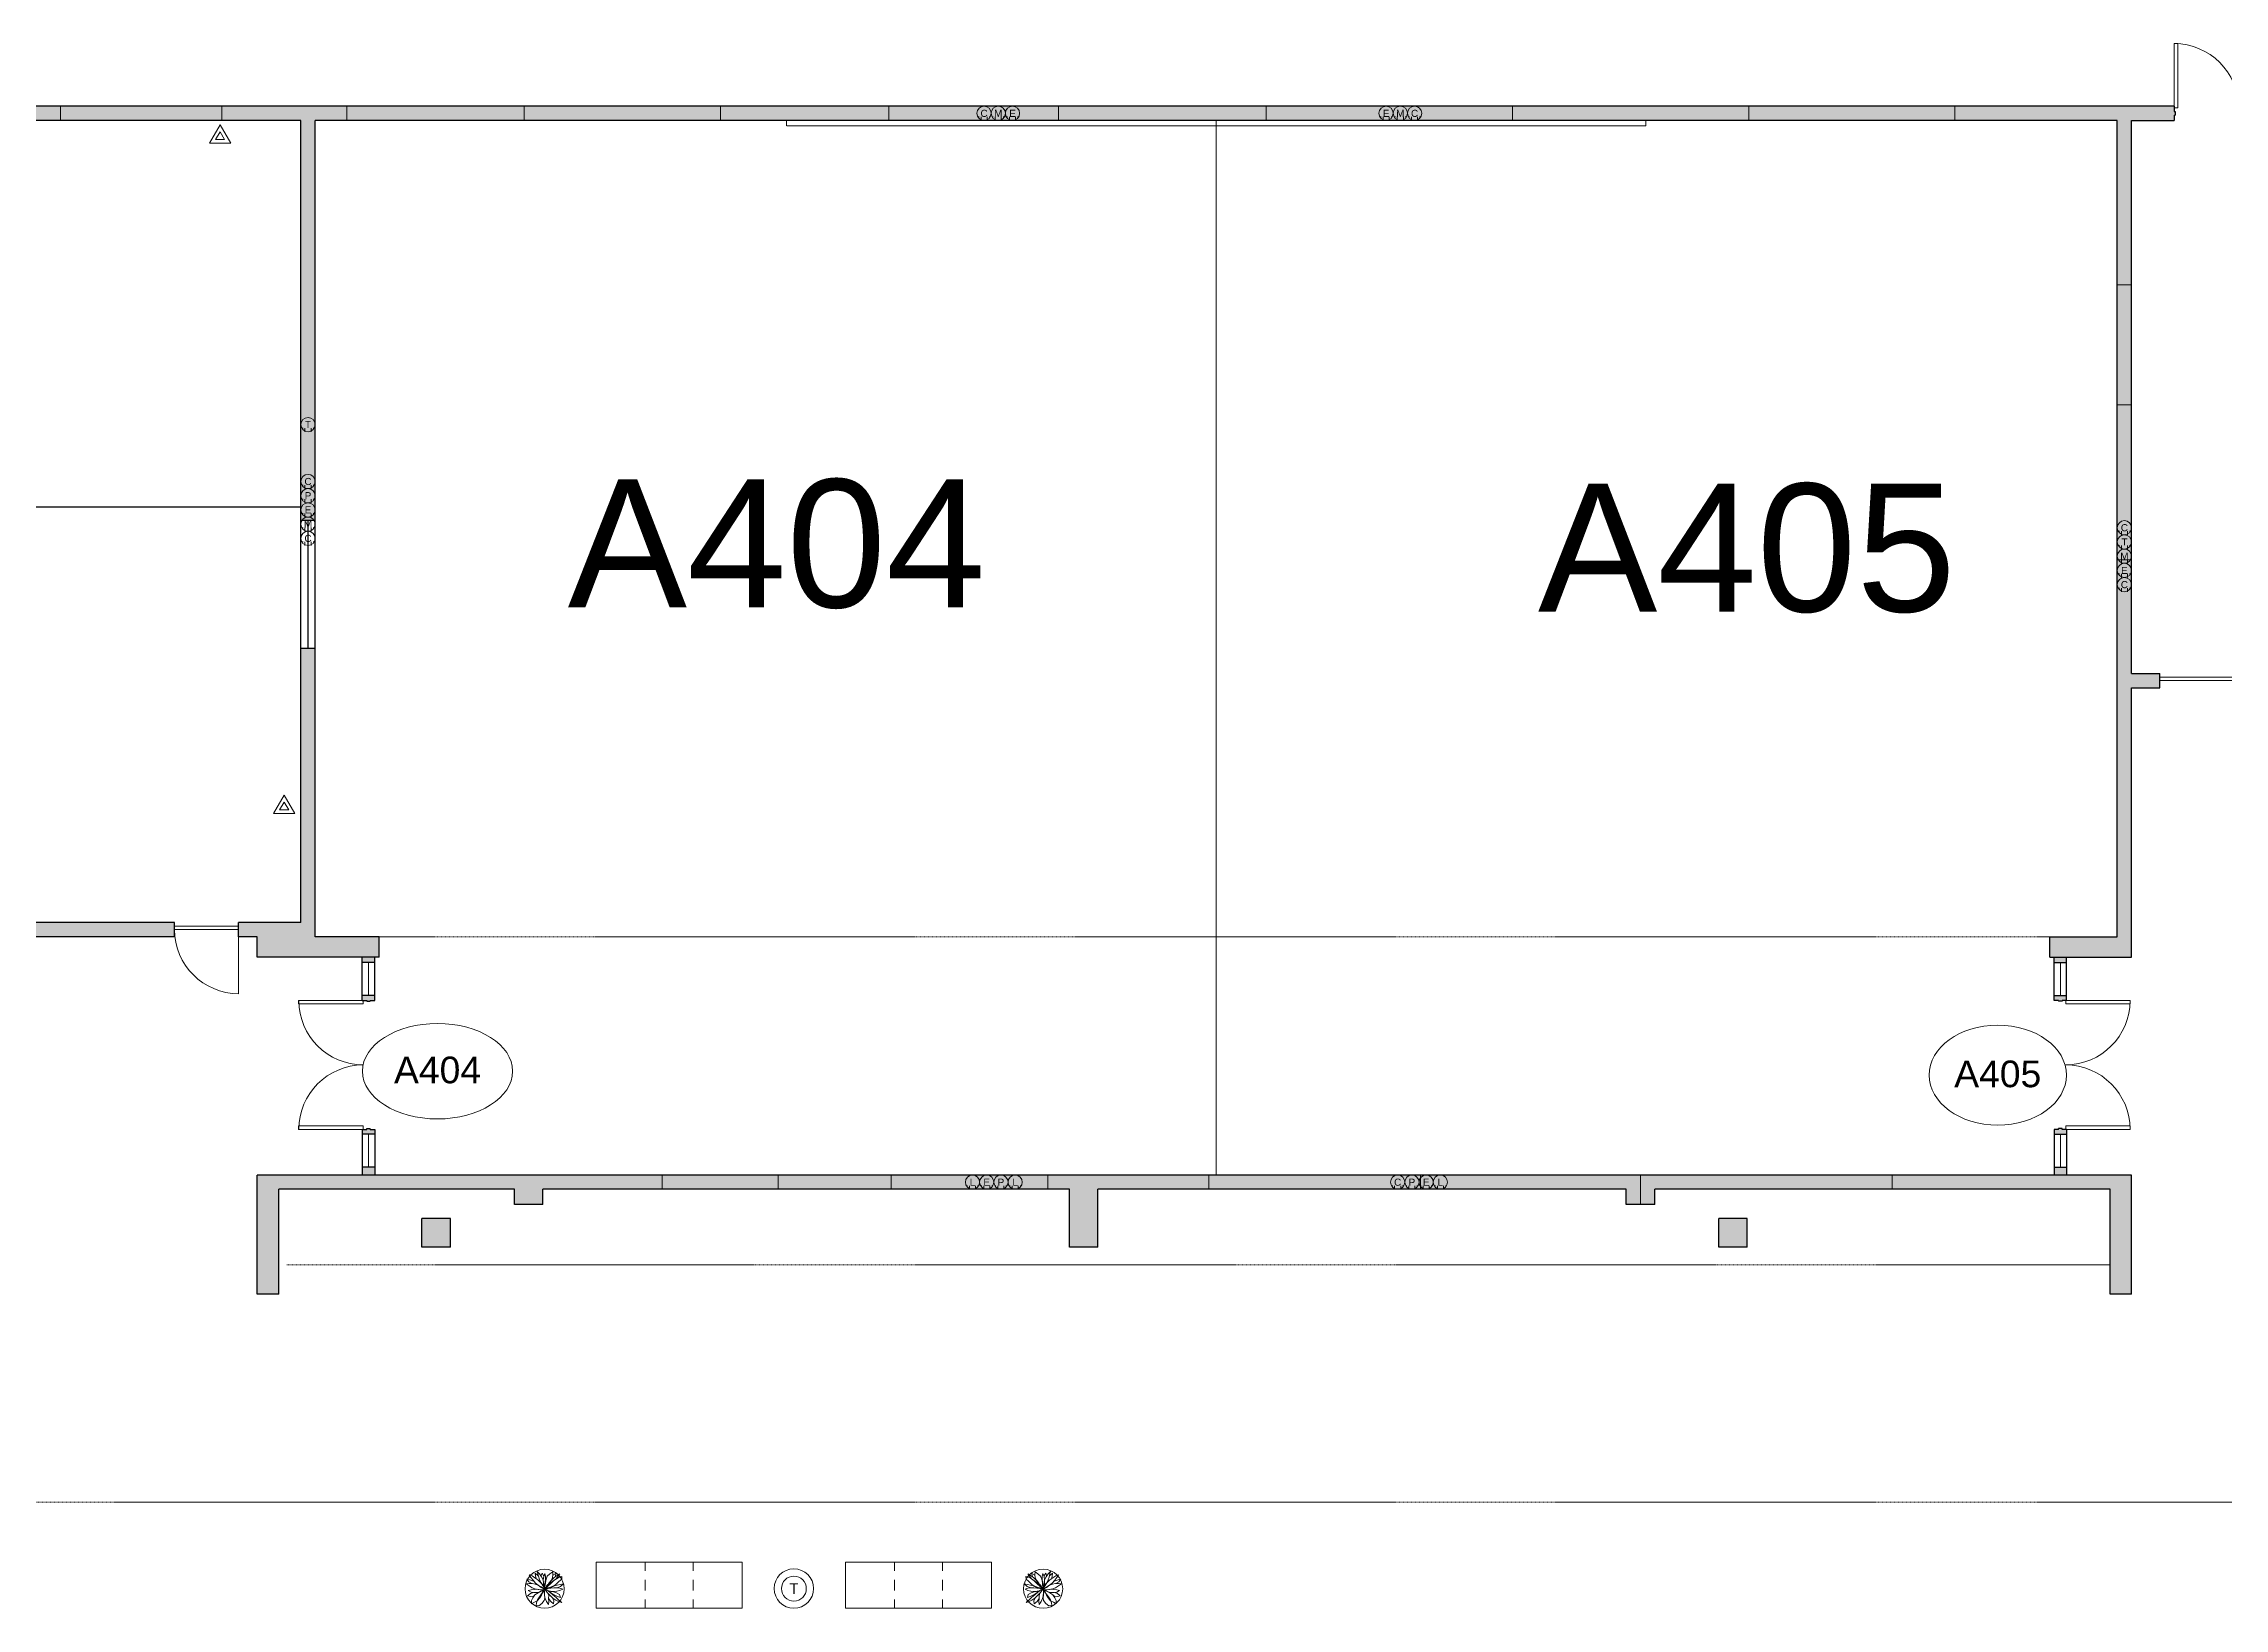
# Model space of a CAD drawing. Header units: inches. Extents: x -68 to 10561, y -2 to 2943.
# Drawn here: x 6378 to 7604, y 2047 to 2927 of the extents above; entities that cross this region are included whole.
import ezdxf
from ezdxf.enums import TextEntityAlignment as Align

# ---------------------------------------------------------------- set-up
doc = ezdxf.new("R2010")
doc.units = ezdxf.units.IN
doc.header["$MEASUREMENT"] = 0
doc.linetypes.add('DASHED', pattern=[0.75, 0.5, -0.25])
doc.linetypes.add('HIDDEN', pattern=[0.375, 0.25, -0.125])
doc.layers.get('0').update_dxf_attribs({"linetype": 'CONTINUOUS', "lineweight": 5})
for name, color, linetype, lineweight in [('1_A-ANNO-TEXT-MRMS-LG', 7, 'CONTINUOUS', 5), ('1_A-ANNO-TEXT-MRMS-SM', 1, 'CONTINUOUS', 5), ('1_A-CLNG-SUSP', 15, 'DASHED', 5), ('1_A-COLS-HTCH', 8, 'CONTINUOUS', 5), ('1_A-DOOR-SWNG', 124, 'CONTINUOUS', 5), ('1_A-FURN-CHAR', 35, 'CONTINUOUS', 5), ('1_A-FURN-PLNT', 73, 'CONTINUOUS', 5), ('1_A-GLAZ-FULL', 123, 'CONTINUOUS', 5), ('1_A-WALL-FULL', 7, 'CONTINUOUS', 25), ('1_A-WALL-HTCH', 8, 'HIDDEN', 5), ('1_A-WALL-MOVE-0405', 7, 'CONTINUOUS', 5), ('1_E-WALL', 8, 'CONTINUOUS', 5), ('1_F-PROT-EQPM-EXT', 1, 'CONTINUOUS', 5), ('RoomLayer1', 1, 'CONTINUOUS', 5)]:
    doc.layers.add(name, color=color, linetype=linetype, lineweight=lineweight)
doc.layers.add('1_A-CLNG-WTRK', color=15, linetype='HIDDEN', lineweight=5, plot=False)
doc.styles.add('HELV-H', font='')
doc.styles.add('HELV-M', font='swissel.ttf')
doc.styles.get("Standard").update_dxf_attribs({"font": 'swissl.ttf', "height": 36})
doc.styles.get('HELV-H').set_extended_font_data('Swis721 Hv BT')

# ---------------------------------------------------------------- blocks, each defined once
blk = doc.blocks.new('WBOX')
for p, q in [((-3.5, -6), (-2.8, -6)), ((-1.7, -8), (-1.7, -6)), ((1.7, -8), (1.7, -6)), ((2.8, -6), (3.5, -6))]:
    blk.add_line(p, q)
blk.add_circle((0, -4), 4)
at = {"flags": 8}
blk.add_attdef('X', text='', height=4, dxfattribs=at).set_placement((0, -6), align=Align.CENTER)
blk = doc.blocks.new('FEXT-SYM')
for p, q in [((-3, 0), (0, 5.2)), ((-3, 0), (3, 0)), ((-1.27, 1), (0, 3.2)), ((-1.27, 1), (1.27, 1)), ((3, 0), (0, 5.2)), ((1.27, 1), (0, 3.2))]:
    blk.add_line(p, q)
blk = doc.blocks.new('F_CC_BENCH82')
for p, q in [((-41, 26), (41, 26)), ((-41, 0), (-41, 26)), ((-13.5, 21), (-13.5, 26)), ((13.5, 21), (13.5, 26)), ((41, 0), (41, 26)), ((-13.5, 10), (-13.5, 16)), ((13.5, 10), (13.5, 16)), ((-41, 0), (41, 0)), ((-13.5, 0), (-13.5, 5)), ((13.5, 0), (13.5, 5))]:
    blk.add_line(p, q)
blk = doc.blocks.new('F_CC_TRASH22')
for radius in [11.1, 7]:
    blk.add_circle((0, 0), radius)
blk.add_text('T', height=6).set_placement((0, 0), align=Align.MIDDLE_CENTER)
blk = doc.blocks.new('PLNT3')
at = {"linetype": 'Continuous'}
for p, q in [((-3.3, 27.5), (-0.2, 26.7)), ((-1.2, 24.3), (-3.3, 27.5)), ((-0.8, 32.3), (2.4, 31)), ((1.1, 29.2), (-0.8, 32.3)), ((-0.2, 26.7), (2.9, 25.6)), ((3.6, 26.1), (1.1, 29.2)), ((2.4, 31), (5.6, 28.8)), ((2.9, 25.6), (4.7, 24.7)), ((6.4, 22.8), (3.6, 26.1)), ((5.6, 28.8), (9, 26.5)), ((5.9, 34), (9, 31.5)), ((6.4, 30.8), (5.9, 34)), ((7.3, 27.5), (6.4, 30.8)), ((7.8, 36.3), (10.8, 33.2)), ((9, 33.2), (7.8, 36.3)), ((9.9, 29.8), (9, 33.2)), ((9, 31.5), (9.5, 30.7)), ((9, 26.5), (15.3, 20.1)), ((10.8, 26.5), (9.9, 29.8)), ((10.8, 33.2), (13.1, 30)), ((12.6, 23.3), (10.8, 26.5)), ((12.5, 30.8), (13.7, 34)), ((13.1, 30), (15, 26.7)), ((13.7, 34), (15.7, 30.8)), ((14.9, 26.8), (15.6, 30.2)), ((15.2, 23.3), (14.9, 26.8)), ((15, 26.7), (15.3, 23.3)), ((15.6, 30.2), (16.8, 33.6)), ((15.7, 30.8), (15.7, 30.7)), ((16.8, 33.6), (17.6, 30.5)), ((17.5, 27.3), (17.1, 24)), ((17.4, 23.6), (18.2, 27.2)), ((17.6, 30.5), (17.5, 27.3)), ((18.2, 27.2), (19.5, 30.7)), ((19.5, 30.7), (22.6, 33.3)), ((24.2, 26.1), (21.5, 22.8)), ((22.1, 23), (24.3, 26.1)), ((22.6, 33.3), (25.7, 35.5)), ((26.1, 25.6), (23.1, 22.5)), ((23.5, 22.5), (26.5, 25.6)), ((25.6, 29.2), (24.2, 26.1)), ((24.3, 26.1), (27.5, 29.2)), ((26, 32.3), (25.6, 29.2)), ((25.7, 35.5), (26, 32.3)), ((25.8, 32), (29.1, 33.8)), ((29.1, 27.3), (26.1, 25.6)), ((26.5, 25.6), (29.8, 27.8)), ((27.5, 29.2), (30.6, 31.6)), ((28.8, 30.7), (28.7, 30.5)), ((29.1, 33.8), (28.8, 30.7)), ((31.6, 30.3), (29.1, 27.3)), ((32.6, 24.9), (29.1, 21.3)), ((29.8, 27.8), (32.9, 29.7)), ((30.6, 31.6), (33.7, 33.5)), ((33.7, 33.5), (31.6, 30.3)), ((35.8, 27.3), (32.6, 24.9)), ((32.9, 29.7), (36.1, 30.5)), ((36.1, 30.5), (35.8, 27.3)), ((-0.8, 22.5), (-4, 22.2)), ((-4, 22.2), (-0.8, 19.7)), ((0.6, 11.3), (-2.6, 8.7)), ((-2.6, 8.7), (0.6, 7.8)), ((1.3, 15.5), (-1.9, 14.7)), ((-1.9, 14.7), (1.3, 12.6)), ((-1.1, 24.2), (-1.2, 24.3)), ((2.2, 22.5), (-1.1, 24.2)), ((2.5, 22.5), (-0.8, 22.5)), ((-0.8, 19.7), (2.5, 17.5)), ((3.9, 12.3), (0.6, 11.3)), ((0.6, 7.8), (3.7, 8.3)), ((4.7, 15.8), (1.3, 15.5)), ((1.3, 12.6), (4.7, 12.3)), ((3.4, 6.5), (1.8, 3.2)), ((1.8, 3.2), (1.9, -0.2)), ((1.9, -0.2), (5.1, 1.5)), ((5.9, 21.7), (2.5, 22.5)), ((2.5, 17.5), (5.6, 16.5)), ((5.6, 9.8), (3.4, 6.5)), ((3.7, 8.3), (5.1, 9)), ((8.2, 16), (4.7, 15.8)), ((4.7, 12.3), (8.2, 12.5)), ((5.1, 1.5), (8.2, 3)), ((5.6, 16.5), (9.3, 15.6)), ((9.2, 12), (5.6, 9.8)), ((9.3, 20.6), (5.9, 21.7)), ((9.5, 20.6), (6.4, 22.8)), ((7.3, 0.9), (6.9, -2.3)), ((8.4, 4.2), (7.3, 0.9)), ((11.9, 15.5), (8.2, 16)), ((8.2, 12.5), (11.4, 13.3)), ((8.2, 3), (11.1, 6.2)), ((10.7, 7.5), (8.4, 4.2)), ((12.5, 13.8), (9.2, 12)), ((12.6, 18.8), (9.3, 20.6)), ((9.3, 15.6), (12.6, 15.3)), ((12.7, 18), (9.5, 20.6)), ((10, -2.7), (13.4, 0)), ((13, 10.8), (10.7, 7.5)), ((11.1, 6.2), (12.9, 9.5)), ((11.4, 13.3), (14.6, 14.5)), ((15.2, 15.3), (11.9, 15.5)), ((15.9, 15.5), (12.5, 13.8)), ((14.4, 20.1), (12.6, 23.3)), ((16.1, 16), (12.6, 18.8)), ((12.6, 15.3), (15.9, 15.6)), ((16.1, 16.3), (12.7, 18)), ((12.9, 9.5), (14.4, 12.5)), ((14.9, 14.2), (13, 10.8)), ((13.4, 0), (16, 3.2)), ((16.7, 16.9), (14.4, 20.1)), ((14.4, 12.5), (16, 15.6)), ((14.6, 14.5), (15.2, 14.8)), ((15.3, 19.5), (15.2, 23.3)), ((15.3, 23.3), (15.9, 20.1)), ((15.3, 20.1), (16.4, 17)), ((16.4, 16.2), (15.3, 19.5)), ((15.9, 17.5), (15.5, 16.5)), ((16.5, 20.6), (15.9, 17.5)), ((15.9, 20.1), (16, 17)), ((15.9, 15.6), (16.3, 15.8)), ((15.9, 13), (16.4, 15.6)), ((16.3, 9.6), (15.9, 13)), ((16, 3.2), (16.7, 6.4)), ((16.1, 17), (17.2, 20.5)), ((16.1, 15.6), (16.3, 12.2)), ((19.4, 19.5), (16.3, 16.7)), ((16.3, 12.2), (16.5, 8.7)), ((16.7, 6.4), (16.3, 9.6)), ((18.3, 17.2), (16.4, 16.5)), ((16.4, 17), (16.4, 16.9)), ((17.1, 24), (16.5, 20.6)), ((16.5, 8.7), (17.1, 5.5)), ((16.7, 16.5), (20, 19.3)), ((16.7, 16.2), (20.4, 16.7)), ((17.6, 15), (16.7, 16.3)), ((17.8, 15.6), (16.8, 16.2)), ((17.1, 17), (19, 20.1)), ((17.1, 16.3), (20.5, 17.2)), ((19.1, 15.5), (17.1, 16.3)), ((17.1, 15.6), (19.5, 12.3)), ((17.1, 5.5), (18.6, 2.1)), ((17.2, 20.5), (17.4, 23.6)), ((17.4, 16.3), (17.2, 16.3)), ((20.5, 17.2), (17.4, 16.3)), ((19.8, 12), (17.6, 15)), ((19.7, 20.1), (17.8, 17.5)), ((20.9, 14.3), (17.8, 15.6)), ((22.1, 18.1), (18.3, 17.2)), ((18.6, 2.1), (21, -1)), ((19, 20.1), (22.1, 23)), ((22.4, 12.8), (19.1, 15.5)), ((21.5, 22.8), (19.4, 19.5)), ((19.5, 12.3), (22.6, 9.2)), ((23.1, 22.5), (19.7, 20.1)), ((21.2, 8.9), (19.8, 12)), ((20, 19.3), (23.5, 22.5)), ((20.4, 16.7), (23.6, 17.2)), ((20.5, 17.2), (23.9, 18)), ((23.6, 17.3), (20.5, 17.2)), ((24.1, 13.5), (20.9, 14.3)), ((21, 5.5), (21.2, 8.9)), ((21, 5.7), (23.4, 2.3)), ((21.3, 2), (21, 5.5)), ((21, -1), (21.3, 2)), ((21.3, 13.8), (24.7, 11.3)), ((23.1, 13.7), (21.7, 13.8)), ((26, 19.5), (22.1, 18.1)), ((25.8, 9.8), (22.4, 12.8)), ((22.6, 9.2), (26, 6)), ((26.5, 13), (23.1, 13.7)), ((23.4, 2.3), (26.5, -0.2)), ((27.1, 17.6), (23.6, 17.3)), ((23.6, 17.2), (27.3, 17.5)), ((23.9, 18), (27.6, 19.8)), ((27.2, 13.5), (24.1, 13.5)), ((24.7, 11.3), (28, 9.3)), ((25.6, 6.2), (25.1, 6.7)), ((26.9, 3), (25.6, 6.2)), ((29.2, 7), (25.8, 9.8)), ((29.1, 21.3), (26, 19.5)), ((26, 6), (29.1, 3.8)), ((29.9, 12), (26.5, 13)), ((26.5, -0.2), (26.9, 3)), ((31.3, 18.1), (27.1, 17.6)), ((30.3, 13.8), (27.2, 13.5)), ((27.3, 17.5), (30.6, 17.5)), ((27.6, 19.8), (30.7, 20.6)), ((28, 9.3), (31.1, 7.8)), ((29.1, 3.8), (32.2, 2.1)), ((32.6, 3.8), (29.2, 7)), ((33.3, 10.1), (29.9, 12)), ((33.6, 14.8), (30.3, 13.8)), ((30.6, 17.5), (33.7, 17.2)), ((30.7, 20.6), (34, 21.5)), ((31.1, 7.8), (34.3, 6.8)), ((34.4, 19), (31.3, 18.1)), ((32.2, 2.1), (35.8, 1.3)), ((35.8, 1.3), (32.6, 3.8)), ((34.3, 6.8), (33.3, 10.1)), ((36.9, 16), (33.6, 14.8)), ((33.7, 17.2), (36.9, 16)), ((34, 21.5), (37.8, 22.2)), ((37.8, 22.2), (34.4, 19)), ((6.9, -2.3), (10, -2.7))]:
    blk.add_line(p, q, dxfattribs=at)
blk = doc.blocks.new('F_CC_PLNTR22')
blk.add_circle((0, 0), 11)
at = {"xscale": 0.5, "yscale": 0.5, "zscale": 0.5}
blk.add_blockref('PLNT3', (-8.3, -8.3), dxfattribs=at)

msp = doc.modelspace()

# ---------------------------------------------------------------- hatches: boundary and pattern name
at = {"layer": '1_A-COLS-HTCH'}
h = msp.add_hatch(color=256, dxfattribs=at)
h.paths.add_polyline_path([(7335.8, 2266.3), (7319.8, 2266.3), (7319.8, 2250.3), (7335.8, 2250.3)])
h.paths.add_polyline_path([(6606.8, 2266.3), (6590.8, 2266.3), (6590.8, 2250.3), (6606.8, 2250.3)])
at = {"layer": '1_A-WALL-HTCH'}
h = msp.add_hatch(color=256, dxfattribs=at)
h.paths.add_polyline_path([(6530.8, 2883.8), (6548.7, 2883.8), (6548.7, 2891.8), (6478.4, 2891.8), (6478.4, 2883.8), (6522.8, 2883.8), (6522.8, 2658.8), (6530.8, 2658.8)])
h.paths.add_polyline_path([(6648.3, 2891.8), (6548.7, 2891.8), (6548.7, 2883.8), (6648.3, 2883.8)])
h.paths.add_polyline_path([(6758.6, 2891.8), (6648.3, 2891.8), (6648.3, 2883.8), (6758.6, 2883.8)])
h.paths.add_polyline_path([(6478.4, 2891.8), (6387.6, 2891.8), (6387.6, 2883.8), (6478.4, 2883.8)])
h.paths.add_polyline_path([(6387.6, 2891.8), (6278.2, 2891.8), (6278.2, 2883.8), (6323.3, 2883.8), (6323.3, 2658.3), (6331.3, 2658.3), (6331.3, 2883.8), (6387.6, 2883.8)])
h.paths.add_polyline_path([(6451.8, 2432.8), (6331.3, 2432.8), (6331.3, 2586.3), (6323.3, 2586.3), (6323.3, 2397.3), (6273.3, 2397.3), (6273.3, 2385.8), (6275.8, 2385.8), (6275.8, 2383.3), (6278.2, 2383.3), (6278.2, 2382.8), (6280.2, 2382.8), (6280.2, 2383.3), (6282.5, 2383.3), (6282.5, 2389.3), (6331.3, 2389.3), (6331.3, 2424.8), (6451.8, 2424.8)])
h.paths.add_polyline_path([(6566.8, 2424.8), (6530.8, 2424.8), (6530.8, 2586.8), (6522.8, 2586.8), (6522.8, 2432.8), (6487.8, 2432.8), (6487.8, 2424.8), (6498.3, 2424.8), (6498.3, 2413.3), (6566.8, 2413.3)])
h.paths.add_polyline_path([(6278.2, 2891.8), (6183.9, 2891.8), (6183.9, 2883.8), (6278.2, 2883.8)])
h = msp.add_hatch(color=256, dxfattribs=at)
h.paths.add_polyline_path([(7452.5, 2891.8), (7336.7, 2891.8), (7336.7, 2883.8), (7452.5, 2883.8)])
h.paths.add_polyline_path([(7336.7, 2891.8), (7203.8, 2891.8), (7203.8, 2883.8), (7336.7, 2883.8)])
h.paths.add_polyline_path([(7203.8, 2891.8), (7065.3, 2891.8), (7065.3, 2883.8), (7203.8, 2883.8)])
h.paths.add_polyline_path([(7065.3, 2891.8), (6948.7, 2891.8), (6948.7, 2883.8), (7065.3, 2883.8)])
h.paths.add_polyline_path([(6948.7, 2891.8), (6853.3, 2891.8), (6853.3, 2883.8), (6948.7, 2883.8)])
h.paths.add_polyline_path([(6853.3, 2891.8), (6758.6, 2891.8), (6758.6, 2883.8), (6853.3, 2883.8)])
msp.add_hatch(color=256, dxfattribs=at).paths.add_polyline_path([(7551.8, 2883.8), (7575.8, 2883.8), (7575.8, 2886.8), (7576.3, 2886.8), (7576.3, 2888.8), (7575.8, 2888.8), (7575.8, 2891.8), (7452.5, 2891.8), (7452.5, 2883.8), (7543.8, 2883.8), (7543.8, 2791.3), (7551.8, 2791.3)])
h = msp.add_hatch(color=256, dxfattribs=at)
h.paths.add_polyline_path([(7551.8, 2791.3), (7543.8, 2791.3), (7543.8, 2723.8), (7551.8, 2723.8)])
h.paths.add_polyline_path([(7551.8, 2723.8), (7543.8, 2723.8), (7543.8, 2636.8), (7551.8, 2636.8)])
h = msp.add_hatch(color=256, dxfattribs=at)
h.paths.add_polyline_path([(7551.8, 2564.8), (7567.8, 2564.8), (7567.8, 2572.8), (7551.8, 2572.8), (7551.8, 2636.8), (7543.8, 2636.8), (7543.8, 2424.8), (7505.8, 2424.8), (7505.8, 2413.3), (7551.8, 2413.3)])
h.paths.add_polyline_path([(7551.8, 2290.8), (7417.3, 2290.8), (7417.3, 2282.8), (7539.8, 2282.8), (7539.8, 2223.8), (7551.8, 2223.8)])
h.paths.add_polyline_path([(7515.3, 2295.3), (7508.3, 2295.3), (7508.3, 2290.8), (7515.3, 2290.8)])
h.paths.add_polyline_path([(7515.3, 2316.5), (7512.8, 2316.5), (7512.8, 2316.8), (7510.8, 2316.8), (7510.8, 2316.5), (7508.3, 2316.5), (7508.3, 2313.8), (7515.3, 2313.8)])
h.paths.add_polyline_path([(7512.8, 2317), (7510.8, 2317), (7510.8, 2316.8), (7512.8, 2316.8)])
h.paths.add_polyline_path([(7515.3, 2391.8), (7508.3, 2391.8), (7508.3, 2389), (7510.8, 2389), (7510.8, 2388.5), (7512.8, 2388.5), (7512.8, 2389), (7515.3, 2389)])
h.paths.add_polyline_path([(7515.3, 2413.3), (7508.3, 2413.3), (7508.3, 2410.3), (7515.3, 2410.3)])
h = msp.add_hatch(color=256, dxfattribs=at)
h.paths.add_polyline_path([(6725.9, 2290.8), (6498.3, 2290.8), (6498.3, 2223.8), (6510.3, 2223.8), (6510.3, 2282.8), (6642.8, 2282.8), (6642.8, 2274.3), (6658.8, 2274.3), (6658.8, 2282.8), (6725.9, 2282.8)])
h.paths.add_polyline_path([(6564.3, 2295.3), (6557.3, 2295.3), (6557.3, 2290.8), (6564.3, 2290.8)])
h.paths.add_polyline_path([(6564.3, 2316.5), (6561.8, 2316.5), (6561.8, 2317), (6559.8, 2317), (6559.8, 2316.5), (6557.3, 2316.5), (6557.3, 2313.8), (6564.3, 2313.8)])
h.paths.add_polyline_path([(6564.3, 2413.3), (6557.3, 2413.3), (6557.3, 2410.3), (6564.3, 2410.3)])
h.paths.add_polyline_path([(6564.3, 2391.8), (6557.3, 2391.8), (6557.3, 2389), (6559.8, 2389), (6559.8, 2388.5), (6561.8, 2388.5), (6561.8, 2389), (6564.3, 2389)])
h = msp.add_hatch(color=256, dxfattribs=at)
h.paths.add_polyline_path([(7417.3, 2290.8), (7275.8, 2290.8), (7275.8, 2274.3), (7283.8, 2274.3), (7283.8, 2282.8), (7417.3, 2282.8)])
h.paths.add_polyline_path([(7275.8, 2290.8), (7152.1, 2290.8), (7152.1, 2282.8), (7267.8, 2282.8), (7267.8, 2274.3), (7275.8, 2274.3)])
h.paths.add_polyline_path([(7152.1, 2290.8), (7033.1, 2290.8), (7033.1, 2282.8), (7152.1, 2282.8)])
h.paths.add_polyline_path([(7033.1, 2290.8), (6942.6, 2290.8), (6942.6, 2282.8), (6954.8, 2282.8), (6954.8, 2250.3), (6970.8, 2250.3), (6970.8, 2282.8), (7033.1, 2282.8)])
h.paths.add_polyline_path([(6942.6, 2290.8), (6854.6, 2290.8), (6854.6, 2282.8), (6942.6, 2282.8)])
h.paths.add_polyline_path([(6854.6, 2290.8), (6791.1, 2290.8), (6791.1, 2282.8), (6854.6, 2282.8)])
h.paths.add_polyline_path([(6791.1, 2290.8), (6725.9, 2290.8), (6725.9, 2282.8), (6791.1, 2282.8)])

# ---------------------------------------------------------------- linework, layer by layer
at = {"layer": '1_A-CLNG-SUSP'}
for p, q in [((7505.8, 2424.8), (6566.8, 2424.8)), ((6514.8, 2240.3), (7539.8, 2240.3)), ((9521.8, 2106.9), (2953.3, 2106.9))]:
    msp.add_line(p, q, dxfattribs=at)
at = {"layer": '1_A-CLNG-WTRK'}
for p, q in [((7278.8, 2880.8), (6795.8, 2880.8)), ((7037.3, 2290.8), (7037.3, 2883.8))]:
    msp.add_line(p, q, dxfattribs=at)
at = {"layer": '1_A-DOOR-SWNG'}
for p, q in [((7575.8, 2890.8), (7575.8, 2927)), ((7575.8, 2927), (7577.8, 2927)), ((7577.8, 2890.8), (7577.8, 2927)), ((7575.8, 2890.8), (7577.8, 2890.8)), ((7567.8, 2570.8), (7655.8, 2570.8)), ((7567.8, 2568.8), (7655.8, 2568.8)), ((6487.8, 2430.8), (6451.8, 2430.8)), ((6487.8, 2428.8), (6451.8, 2428.8)), ((6487.8, 2428.8), (6487.8, 2392.8)), ((6521.5, 2389), (6521.5, 2387)), ((6557.8, 2389), (6521.5, 2389)), ((6557.8, 2387), (6521.5, 2387)), ((6557.8, 2389), (6557.8, 2387)), ((7514.8, 2389), (7551, 2389)), ((7514.8, 2389), (7514.8, 2387)), ((7514.8, 2387), (7551, 2387)), ((7551, 2389), (7551, 2387)), ((6557.8, 2318.5), (6521.5, 2318.5)), ((6521.5, 2316.5), (6521.5, 2318.5)), ((6557.8, 2316.5), (6557.8, 2318.5)), ((7514.8, 2316.5), (7514.8, 2318.5)), ((7514.8, 2318.5), (7551, 2318.5)), ((7551, 2316.5), (7551, 2318.5)), ((6557.8, 2316.5), (6521.5, 2316.5)), ((7514.8, 2316.5), (7551, 2316.5))]:
    msp.add_line(p, q, dxfattribs=at)
for centre, radius, start, end in [((7575.8, 2890.8), 36.2, 360, 90), ((6487.8, 2428.8), 36, 180, 270), ((6557.8, 2389), 36.2, 180, 270), ((7514.8, 2389), 36.2, 270, 0), ((6557.8, 2316.5), 36.2, 90, 180), ((7514.8, 2316.5), 36.2, 0, 90)]:
    msp.add_arc(centre, radius, start, end, dxfattribs=at)
at = {"layer": '1_A-GLAZ-FULL'}
for p, q in [((6560.8, 2410.3), (6560.8, 2391.8)), ((7511.8, 2410.3), (7511.8, 2391.8)), ((6560.8, 2295.3), (6560.8, 2313.8)), ((7511.8, 2295.3), (7511.8, 2313.8))]:
    msp.add_line(p, q, dxfattribs=at)
at = {"layer": '1_A-WALL-FULL'}
for p, q in [((7575.8, 2891.8), (5358.8, 2891.8)), ((6522.8, 2883.8), (6331.3, 2883.8)), ((6522.8, 2432.8), (6522.8, 2883.8)), ((7543.8, 2883.8), (6530.8, 2883.8)), ((6530.8, 2424.8), (6530.8, 2883.8)), ((7543.8, 2424.8), (7543.8, 2883.8)), ((7551.8, 2572.8), (7551.8, 2883.8)), ((7551.8, 2883.8), (7575.8, 2883.8)), ((7575.8, 2891.8), (7575.8, 2888.8)), ((7575.8, 2888.8), (7576.3, 2888.8)), ((7575.8, 2886.8), (7576.3, 2886.8)), ((7575.8, 2886.8), (7575.8, 2883.8)), ((7576.3, 2888.8), (7576.3, 2886.8)), ((6522.8, 2666.3), (6331.3, 2666.3)), ((6530.8, 2658.8), (6522.8, 2658.8)), ((6526.8, 2586.8), (6526.8, 2658.8)), ((6530.8, 2586.8), (6522.8, 2586.8)), ((7551.8, 2572.8), (7567.8, 2572.8)), ((7551.8, 2413.3), (7551.8, 2564.8)), ((7551.8, 2564.8), (7567.8, 2564.8)), ((7567.8, 2564.8), (7567.8, 2572.8)), ((6451.8, 2432.8), (6331.3, 2432.8)), ((6451.8, 2424.8), (6451.8, 2432.8)), ((6487.8, 2424.8), (6487.8, 2432.8)), ((6522.8, 2432.8), (6487.8, 2432.8)), ((6451.8, 2424.8), (6331.3, 2424.8)), ((6498.3, 2424.8), (6487.8, 2424.8)), ((6498.3, 2413.3), (6498.3, 2424.8)), ((6566.8, 2424.8), (6530.8, 2424.8)), ((6566.8, 2413.3), (6566.8, 2424.8)), ((7505.8, 2424.8), (7543.8, 2424.8)), ((7505.8, 2413.3), (7505.8, 2424.8)), ((6566.8, 2413.3), (6498.3, 2413.3)), ((6557.3, 2389), (6557.3, 2413.3)), ((6564.3, 2410.3), (6557.3, 2410.3)), ((6564.3, 2389), (6564.3, 2413.3)), ((7505.8, 2413.3), (7551.8, 2413.3)), ((7508.3, 2389), (7508.3, 2413.3)), ((7508.3, 2410.3), (7515.3, 2410.3)), ((7515.3, 2389), (7515.3, 2413.3)), ((6564.3, 2391.8), (6557.3, 2391.8)), ((7508.3, 2391.8), (7515.3, 2391.8)), ((6557.3, 2389), (6559.8, 2389)), ((6559.8, 2389), (6559.8, 2388.5)), ((6559.8, 2388.5), (6561.8, 2388.5)), ((6561.8, 2389), (6564.3, 2389)), ((6561.8, 2389), (6561.8, 2388.5)), ((7510.8, 2389), (7508.3, 2389)), ((7510.8, 2389), (7510.8, 2388.5)), ((7512.8, 2388.5), (7510.8, 2388.5)), ((7515.3, 2389), (7512.8, 2389)), ((7512.8, 2389), (7512.8, 2388.5)), ((6559.8, 2316.5), (6559.8, 2317)), ((6559.8, 2317), (6561.8, 2317)), ((6561.8, 2316.5), (6561.8, 2317)), ((7510.8, 2316.5), (7510.8, 2317)), ((7512.8, 2317), (7510.8, 2317)), ((7512.8, 2316.5), (7512.8, 2317)), ((6557.3, 2316.5), (6557.3, 2290.8)), ((6557.3, 2316.5), (6559.8, 2316.5)), ((6564.3, 2313.8), (6557.3, 2313.8)), ((6561.8, 2316.5), (6564.3, 2316.5)), ((6564.3, 2316.5), (6564.3, 2290.8)), ((7508.3, 2316.5), (7508.3, 2290.8)), ((7510.8, 2316.5), (7508.3, 2316.5)), ((7508.3, 2313.8), (7515.3, 2313.8)), ((7515.3, 2316.5), (7512.8, 2316.5)), ((7515.3, 2316.5), (7515.3, 2290.8)), ((6564.3, 2295.3), (6557.3, 2295.3)), ((7508.3, 2295.3), (7515.3, 2295.3)), ((7551.8, 2290.8), (6498.3, 2290.8)), ((6498.3, 2223.8), (6498.3, 2290.8)), ((6510.3, 2223.8), (6510.3, 2282.8)), ((6642.8, 2282.8), (6510.3, 2282.8)), ((6642.8, 2274.3), (6642.8, 2282.8)), ((6658.8, 2274.3), (6658.8, 2282.8)), ((6954.8, 2282.8), (6658.8, 2282.8)), ((6954.8, 2250.3), (6954.8, 2282.8)), ((6970.8, 2250.3), (6970.8, 2282.8)), ((7267.8, 2282.8), (6970.8, 2282.8)), ((7267.8, 2274.3), (7267.8, 2282.8)), ((7283.8, 2274.3), (7283.8, 2282.8)), ((7539.8, 2282.8), (7283.8, 2282.8)), ((7539.8, 2223.8), (7539.8, 2282.8)), ((7551.8, 2223.8), (7551.8, 2290.8)), ((6658.8, 2274.3), (6642.8, 2274.3)), ((7283.8, 2274.3), (7267.8, 2274.3)), ((6590.8, 2250.3), (6590.8, 2266.3)), ((6606.8, 2266.3), (6590.8, 2266.3)), ((6606.8, 2250.3), (6606.8, 2266.3)), ((7319.8, 2250.3), (7319.8, 2266.3)), ((7335.8, 2266.3), (7319.8, 2266.3)), ((7335.8, 2250.3), (7335.8, 2266.3)), ((6606.8, 2250.3), (6590.8, 2250.3)), ((6970.8, 2250.3), (6954.8, 2250.3)), ((7335.8, 2250.3), (7319.8, 2250.3)), ((6510.3, 2223.8), (6498.3, 2223.8)), ((7551.8, 2223.8), (7539.8, 2223.8))]:
    msp.add_line(p, q, dxfattribs=at)
at = {"layer": '1_A-WALL-HTCH'}
for p, q in [((6387.6, 2891.8), (6387.6, 2883.8)), ((6478.4, 2891.8), (6478.4, 2883.8)), ((6548.7, 2891.8), (6548.7, 2883.8)), ((6648.3, 2891.8), (6648.3, 2883.8)), ((6758.6, 2891.8), (6758.6, 2883.8)), ((6853.3, 2891.8), (6853.3, 2883.8)), ((6948.7, 2891.8), (6948.7, 2883.8)), ((7065.3, 2891.8), (7065.3, 2883.8)), ((7203.8, 2891.8), (7203.8, 2883.8)), ((7336.7, 2891.8), (7336.7, 2883.8)), ((7452.5, 2891.8), (7452.5, 2883.8)), ((7551.8, 2791.3), (7543.8, 2791.3)), ((7551.8, 2723.8), (7543.8, 2723.8)), ((7543.8, 2636.8), (7551.8, 2636.8)), ((6725.9, 2290.8), (6725.9, 2282.8)), ((6791.1, 2282.8), (6791.1, 2290.8)), ((6854.6, 2290.8), (6854.6, 2282.8)), ((6942.6, 2282.8), (6942.6, 2290.8)), ((7033.1, 2282.8), (7033.1, 2290.8)), ((7152.1, 2282.8), (7152.1, 2290.8)), ((7275.8, 2274.3), (7275.8, 2290.8)), ((7417.3, 2290.8), (7417.3, 2282.8))]:
    msp.add_line(p, q, dxfattribs=at)
at = {"layer": '1_A-WALL-MOVE-0405'}
for p, q in [((6795.8, 2880.8), (6795.8, 2883.8)), ((7278.8, 2880.8), (7278.8, 2883.8))]:
    msp.add_line(p, q, dxfattribs=at)
at = {"layer": 'RoomLayer1'}
for centre, major_axis, ratio in [((6599.6, 2349.2), (42.2, 0), 0.636119), ((7476.6, 2347), (-38.6, 0), 0.728509)]:
    msp.add_ellipse(centre, major_axis=major_axis, ratio=ratio, dxfattribs=at)

# ---------------------------------------------------------------- block references
at = {"layer": '1_A-FURN-CHAR'}
for name, p in [('F_CC_BENCH82', (6729.8, 2047.2)), ('F_CC_TRASH22', (6799.9, 2058.3))]:
    msp.add_blockref(name, p, dxfattribs=at)
at = {"layer": '1_A-FURN-CHAR', "xscale": -1}
msp.add_blockref('F_CC_BENCH82', (6870, 2047.2), dxfattribs=at)
at = {"layer": '1_A-FURN-PLNT'}
msp.add_blockref('F_CC_PLNTR22', (6659.8, 2058.2), dxfattribs=at)
at = {"layer": '1_A-FURN-PLNT', "xscale": -1}
msp.add_blockref('F_CC_PLNTR22', (6940, 2058.2), dxfattribs=at)
at = {"layer": '1_E-WALL'}
for p, values in [((6906.8, 2891.8), {'X': 'C'}), ((6914.8, 2891.8), {'X': 'M'}), ((6922.8, 2891.8), {'X': 'E'}), ((7132.8, 2891.8), {'X': 'E'}), ((7140.8, 2891.8), {'X': 'M'}), ((7148.8, 2891.8), {'X': 'C'}), ((6526.8, 2716.8), {'X': 'T'}), ((6526.8, 2684.8), {'X': 'C'}), ((6526.8, 2676.8), {'X': 'P'}), ((6526.8, 2668.8), {'X': 'E'}), ((6526.8, 2660.8), {'X': 'M'}), ((6526.8, 2652.8), {'X': 'C'}), ((7547.8, 2658.8), {'X': 'C'}), ((7547.8, 2650.8), {'X': 'T'}), ((7547.8, 2642.8), {'X': 'M'}), ((7547.8, 2634.8), {'X': 'E'}), ((7547.8, 2626.8), {'X': 'C'}), ((6900.3, 2290.8), {'X': 'L'}), ((6908.3, 2290.8), {'X': 'E'}), ((6916.3, 2290.8), {'X': 'P'}), ((6924.3, 2290.8), {'X': 'L'}), ((7139.3, 2290.8), {'X': 'C'}), ((7147.3, 2290.8), {'X': 'P'}), ((7155.3, 2290.8), {'X': 'E'}), ((7163.3, 2290.8), {'X': 'L'})]:
    msp.add_blockref('WBOX', p, dxfattribs=at).add_auto_attribs(values)
at = {"layer": '1_F-PROT-EQPM-EXT', "xscale": 2, "yscale": 2, "zscale": 2}
for p in [(6477.4, 2871), (6513.4, 2494.1)]:
    msp.add_blockref('FEXT-SYM', p, dxfattribs=at)

# ---------------------------------------------------------------- texts
at = {"layer": '1_A-ANNO-TEXT-MRMS-LG', "style": 'HELV-H'}
for s, p in [('A404', (6790.2, 2610)), ('A405', (7335.6, 2607.6))]:
    msp.add_text(s, height=72, dxfattribs=at).set_placement(p, align=Align.CENTER)
at = {"layer": '1_A-ANNO-TEXT-MRMS-SM', "style": 'HELV-M'}
for s, p in [('A404', (6599.6, 2342.4)), ('A405', (7476.6, 2340.2))]:
    msp.add_text(s, height=15, dxfattribs=at).set_placement(p, align=Align.CENTER)

doc.saveas('drawing.dxf')
